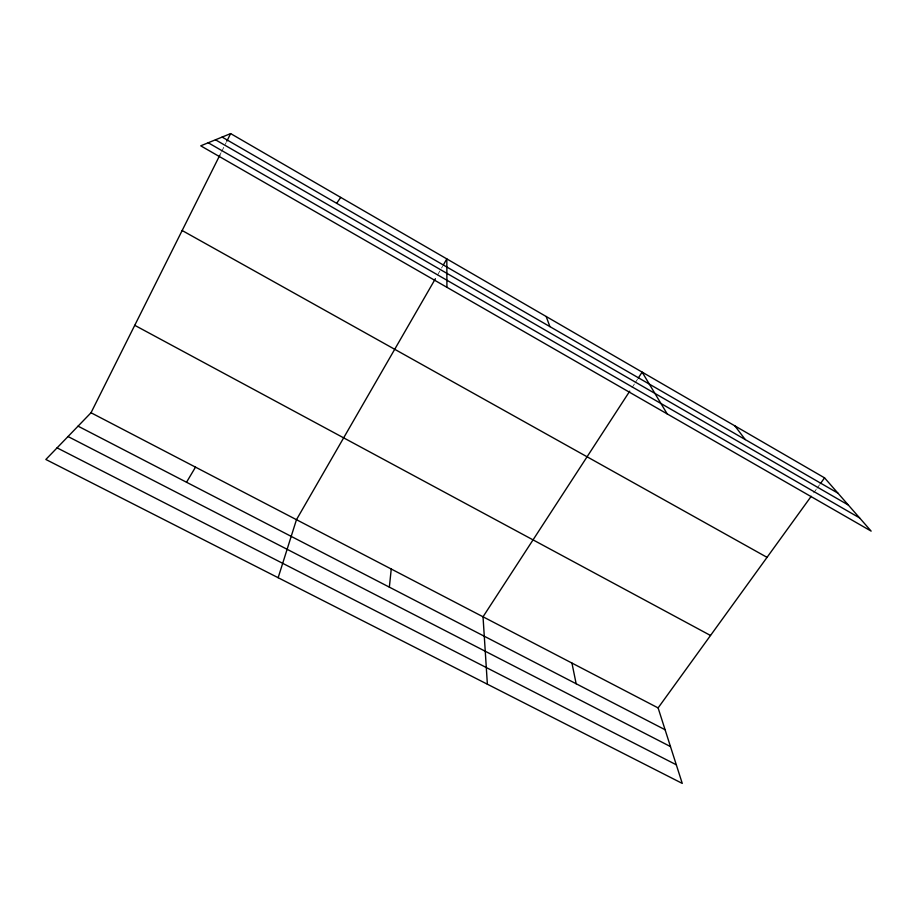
<?xml version="1.0" encoding="UTF-8"?>
<svg xmlns="http://www.w3.org/2000/svg" width="917" height="917" viewBox="0 0 917 917"><rect width="100%" height="100%" fill="white"/><g stroke="black" fill="none" stroke-linecap="round" stroke-linejoin="round"><path stroke-width="0.69" stroke-dasharray="4.58 3.44" d="M219.793 155.271L221.066 152.726M221.708 151.454L226.178 142.525M437.547 275.008L442.544 266.331M632.054 387.616L634.381 384.04M635.149 382.848L637.475 379.271M813.723 492.83L816.222 489.38M817.058 488.222L819.557 484.772"/><path stroke-width="1.38" d="M389.347 587.144L391.25 569.021M278.149 577.71L296.466 519.687L435.403 278.722M91.012 412.753L658.108 707.913L682.259 783.405L45.85 459.474L91.012 412.753L219.793 155.271M226.808 141.241L230.637 133.595L824.555 477.86L871.15 531.115L200.731 145.826L230.637 133.595M443.255 265.093L446.831 258.903L446.911 287.308M186.518 482.25L195.504 467.143M629.727 391.192L483.03 616.786L487.374 684.208M638.255 378.079L642.129 372.119L667.186 413.899M336.642 203.299L340.734 197.407M658.108 707.913L811.224 496.292M820.394 483.614L824.555 477.86M57.083 447.851L676.299 764.789M68.018 436.538L670.476 746.576M78.06 426.153L665.1 729.749M134.753 325.317L710.515 635.481M182.162 230.522L767.048 557.353M215.484 139.797L848.328 505.026M208.228 142.765L859.596 517.91M222.12 137.08L837.955 493.174M734.872 425.878L745.269 439.587M546.177 316.491L549.902 326.612M571.933 663.06L576.151 683.75"/></g></svg>
